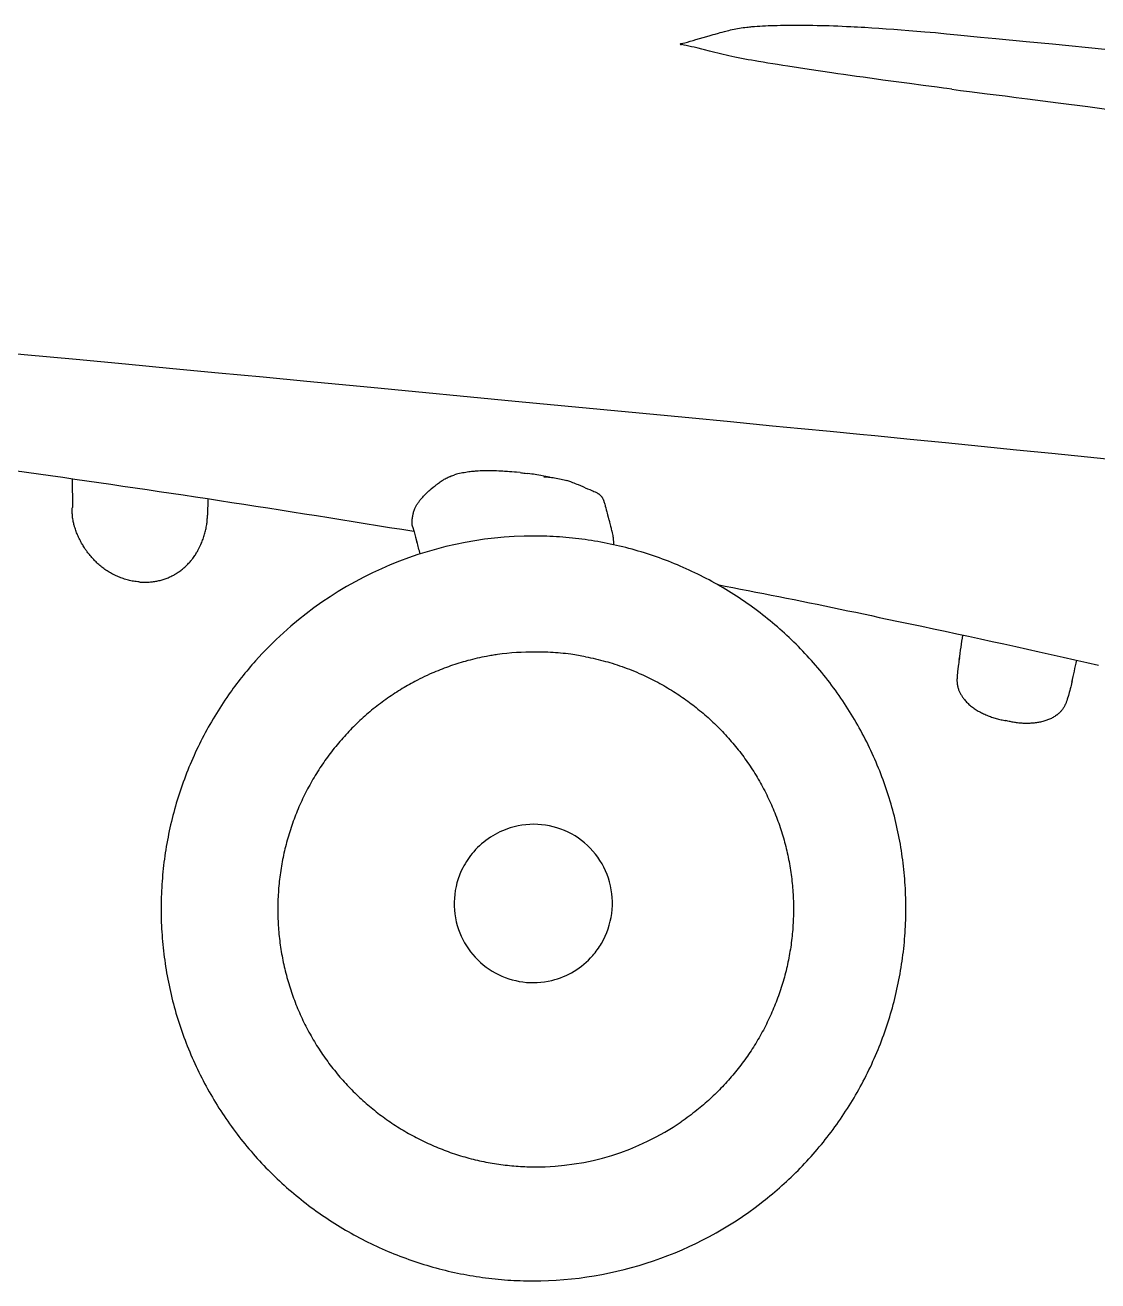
# Model space of a CAD drawing. Header units: millimetres. Extents: x -1718 to 143559, y -78490 to 15626.
# Drawn here: x 97992 to 103800, y -573 to 6229 of the extents above; entities that cross this region are included whole.
import ezdxf

# ---------------------------------------------------------------- set-up
doc = ezdxf.new("R2010")
doc.units = ezdxf.units.MM
doc.header["$MEASUREMENT"] = 0
doc.layers.get('0').update_dxf_attribs({"linetype": 'CONTINUOUS'})

msp = doc.modelspace()

# ---------------------------------------------------------------- linework, layer by layer
at = {"color": 7, "ltscale": 0.001705}
msp.add_line((101547.9, 6124), (101546.2, 6124.2), dxfattribs=at)
at = {"color": 7, "ltscale": 3.84473e-06}
for p, q in [((100645.2, 4193.3), (100645.2, 4193.3)), ((100113.6, 3430.1), (100113.6, 3430.1)), ((100754.6, 2833.3), (100754.6, 2833.3)), ((101112.4, 1255), (101112.4, 1255)), ((100756.2, 45), (100756.2, 45)), ((100742, -572.6), (100742, -572.6))]:
    msp.add_line(p, q, dxfattribs=at)
at = {"color": 7, "ltscale": 0.03937}
for p, q in [((98246.8, 3772.7), (98248.2, 3615.7)), ((98982.3, 3664.1), (98979.3, 3574.1))]:
    msp.add_line(p, q, dxfattribs=at)
at = {"color": 7, "ltscale": 7.68947e-06}
msp.add_line((98609.3, 3213.3), (98609.3, 3213.3), dxfattribs=at)
at = {"color": 7, "ltscale": 0.002719}
msp.add_line((100756.5, 2835.4), (100754.7, 2833.4), dxfattribs=at)
at = {"color": 7, "ltscale": 0.03937}
for points in [[(101546.7, 6128.9), (101554.1, 6130.9), (101564.8, 6133.8), (101578.9, 6137.6), (101592.9, 6141.5), (101608.7, 6146), (101624.6, 6150.6), (101644, 6156.2), (101663.4, 6161.9), (101695.4, 6171.3), (101716.8, 6177.6), (101727.5, 6180.8), (101745.7, 6186), (101754.8, 6188.5), (101767, 6191.9), (101779.3, 6195.2), (101786.2, 6197), (101793.1, 6198.7), (101802.4, 6201), (101811.6, 6203.2), (101820.9, 6205.2), (101830.6, 6207.3), (101840.3, 6209.2), (101850.1, 6211), (101859.9, 6212.6), (101869.8, 6214.2), (101879.7, 6215.6), (101889.6, 6216.9), (101899.5, 6218.1), (101906.5, 6218.9), (101913.5, 6219.6), (101920.6, 6220.3), (101927.7, 6220.9), (101941.8, 6222.1), (101956, 6223.2), (101970.2, 6224.1), (101984.4, 6224.9), (102000, 6225.7), (102015.5, 6226.4), (102031.1, 6227), (102048, 6227.6), (102064.9, 6228), (102081.9, 6228.4), (102100.2, 6228.8), (102118.5, 6229), (102136.8, 6229.2), (102156.3, 6229.3), (102175.9, 6229.3), (102195.5, 6229.2), (102216.3, 6229.1), (102237.1, 6228.8), (102257.9, 6228.5), (102279.8, 6228.1), (102301.7, 6227.6), (102323.5, 6227), (102346.4, 6226.3), (102369.4, 6225.5), (102392.2, 6224.6), (102416.1, 6223.6), (102439.9, 6222.5), (102463.8, 6221.4), (102481.5, 6220.5), (102499.3, 6219.6), (102518.7, 6218.5), (102538.1, 6217.4), (102576.6, 6215), (102615.1, 6212.6), (102655, 6209.9), (102694.9, 6207), (102736.2, 6204), (102777.5, 6200.8), (102820.2, 6197.4), (102841.5, 6195.6), (102862.8, 6193.8), (102892.2, 6191.2), (102921.4, 6188.6), (102950.7, 6185.8), (102965.7, 6184.3), (102980.6, 6182.8), (103000.5, 6180.8), (103020.5, 6178.6), (103040.4, 6176.4)], [(101538.3, 6126), (101538.3, 6126), (101538.4, 6125.9), (101538.5, 6125.7), (101538.7, 6125.6), (101539.1, 6125.5), (101539.6, 6125.3), (101540.8, 6125), (101541.8, 6124.8), (101542.9, 6124.6), (101545.1, 6124.3), (101546.2, 6124.2)], [(101546.7, 6128.9), (101546.6, 6128.8), (101546.4, 6128.7), (101545.9, 6128.5), (101544.7, 6128.1), (101541.1, 6127), (101538.6, 6126.2)], [(103009, 5881.8), (102982.7, 5885.2), (102965.1, 5887.6), (102930, 5892.3), (102854.4, 5902.6), (102780.8, 5912.6), (102708.4, 5922.3), (102636.6, 5932), (102601, 5936.8), (102565.3, 5941.7), (102529.8, 5946.6), (102494.3, 5951.6), (102459.1, 5956.5), (102423.9, 5961.6), (102392.3, 5966.1), (102360.8, 5970.7), (102298.7, 5979.9), (102237.9, 5989.1), (102178.8, 5998), (102121.6, 6006.8), (102094.1, 6011), (102066.6, 6015.3), (102040.3, 6019.5), (102013.9, 6023.7), (101988.8, 6027.9), (101963.6, 6032.1), (101944.6, 6035.4), (101925.5, 6038.7), (101907.1, 6042.1), (101888.7, 6045.6), (101870.8, 6049.1), (101852.9, 6052.7), (101835.4, 6056.4), (101817.9, 6060.1), (101802.7, 6063.5), (101787.6, 6067), (101772.5, 6070.5), (101757.5, 6074), (101742.4, 6077.7), (101727.3, 6081.4), (101696.9, 6088.9), (101669.9, 6095.5), (101656.4, 6098.9), (101635.5, 6103.9), (101614.5, 6109), (101599.9, 6112.4), (101585.3, 6115.8), (101570.7, 6119.1), (101559.7, 6121.5), (101548.7, 6123.8), (101547.9, 6124)], [(103040.4, 6176.4), (103164.6, 6164.6), (103247.4, 6156.6), (103413, 6140.7), (103554.6, 6127.1), (103837.7, 6099.7)], [(103009, 5881.8), (103057.1, 5875.8), (103105.3, 5869.8), (103201.5, 5857.8), (103297.8, 5845.6), (103358.4, 5837.8), (103419, 5830.1), (103502.4, 5819.3), (103585.7, 5808.5), (103745.2, 5787.8), (103872.8, 5771.1)], [(97686.6, 4473.2), (97987, 4445.3), (98268.6, 4419), (98535.7, 4394), (98791.7, 4369.9), (99039.6, 4346.5), (99281.1, 4323.6), (99517.4, 4301.2), (99864.7, 4268), (100645.2, 4193.3)], [(100645.2, 4193.3), (101585, 4103.3), (101811.2, 4081.6), (102038, 4059.7), (102193.8, 4044.7), (102351, 4029.3), (102511.3, 4013.6), (102593, 4005.6)], [(102593, 4005.6), (102784.5, 3986.7), (102975.8, 3967.7), (103167.8, 3948.6), (103359.8, 3929.3), (103552, 3909.9), (103744.2, 3890.4), (103936.3, 3870.9)], [(97934.5, 3816.8), (98000, 3807.7), (98065.3, 3798.5), (98130.6, 3789.2), (98196, 3779.9), (98261.3, 3770.6), (98326.5, 3761.2), (98391.7, 3751.8), (98457, 3742.3), (98522.2, 3732.8), (98587.6, 3723.2), (98652.9, 3713.5), (98718.2, 3703.8), (98783.4, 3694.1), (98848.9, 3684.2), (98914.3, 3674.4), (98979.7, 3664.4), (99045.2, 3654.5), (99110.7, 3644.4), (99176.2, 3634.3), (99241.7, 3624.2), (99307.2, 3614), (99373.1, 3603.7), (99438.9, 3593.4), (99504.6, 3583), (99570.2, 3572.6), (99636.3, 3562.1), (99702.4, 3551.5), (99768.1, 3541), (99833.8, 3530.4), (99899.7, 3519.7), (99965.6, 3509), (100031.5, 3498.3), (100097.3, 3487.5)], [(100672.4, 3805.2), (100652.1, 3807), (100642, 3807.8), (100626.7, 3809.1), (100615.2, 3810), (100603.8, 3810.8), (100586.9, 3812), (100578.5, 3812.5), (100570.1, 3813), (100557.4, 3813.6), (100544.7, 3814.2), (100532, 3814.6), (100519.3, 3815), (100506.3, 3815.2), (100499.9, 3815.2), (100493.4, 3815.2), (100484.7, 3815.1), (100476.1, 3815), (100467.4, 3814.7), (100456.6, 3814.3), (100445.8, 3813.8), (100435, 3813), (100429.6, 3812.6), (100424.3, 3812.2), (100417.1, 3811.5), (100409.9, 3810.8), (100402.8, 3810), (100394.6, 3808.9), (100386.4, 3807.8), (100378.3, 3806.5), (100369.2, 3805)], [(100190.8, 3717.4), (100201.6, 3726.2), (100207.5, 3731), (100212.2, 3734.7), (100217.1, 3738.5), (100221.3, 3741.8), (100225.7, 3745.2), (100230.3, 3748.5), (100235, 3751.9), (100239.9, 3755.4), (100245, 3758.8), (100251, 3762.7), (100254.1, 3764.7), (100257.2, 3766.6), (100262, 3769.5), (100267, 3772.3), (100272.2, 3775.1), (100277.4, 3777.8), (100282.8, 3780.3), (100288.3, 3782.8), (100291.1, 3784.1), (100294, 3785.2), (100298.6, 3787.1), (100303.3, 3788.8), (100308.1, 3790.4), (100312.9, 3792), (100317.8, 3793.4)], [(100369.2, 3805), (100360.8, 3803.4), (100352.5, 3801.8), (100344.2, 3800), (100336, 3798.1), (100327.8, 3796.1), (100322.8, 3794.8), (100317.8, 3793.4)], [(100672.4, 3805.2), (100679, 3804.6), (100685.7, 3803.9), (100692.4, 3803.2), (100699.2, 3802.4), (100712.5, 3800.8)], [(100832.3, 3781), (100811.4, 3784.8), (100801, 3786.7), (100785.2, 3789.5), (100773.9, 3791.4), (100762.6, 3793.3), (100753.8, 3794.7), (100745.1, 3796.1), (100735, 3797.7), (100724.8, 3799.1), (100712.5, 3800.8)], [(100798.1, 3783.7), (100803.4, 3783.4), (100808.6, 3783.1), (100813.8, 3782.7), (100819, 3782.3), (100826.8, 3781.6), (100834.7, 3780.8), (100842.6, 3779.8), (100850.4, 3778.7), (100859.1, 3777.4), (100867.9, 3775.9), (100876.5, 3774.3), (100885.2, 3772.5), (100893.8, 3770.5), (100902.4, 3768.5), (100910.1, 3766.5), (100917.7, 3764.4), (100925.2, 3762.2)], [(101025.4, 3723.4), (101013.4, 3728.3), (101001, 3733.4), (100988.4, 3738.5), (100980.7, 3741.5), (100973, 3744.6), (100965.2, 3747.6), (100957.3, 3750.6), (100946.7, 3754.6), (100936, 3758.4), (100925.2, 3762.2)], [(100126.4, 3650.9), (100129, 3654.1), (100131.6, 3657.3), (100135.2, 3661.5), (100139, 3665.9), (100145.6, 3673.3), (100149.1, 3677.2), (100152.7, 3681.2), (100156.5, 3685.3), (100160.6, 3689.5), (100165.6, 3694.5), (100168.2, 3697.1), (100171, 3699.8), (100174.8, 3703.4), (100179, 3707.2), (100183.4, 3711.1), (100187, 3714.2), (100190.8, 3717.4)], [(101025.4, 3723.4), (101037.5, 3718.3), (101049.1, 3713.5), (101060.2, 3708.8), (101066.3, 3706.1), (101072.2, 3703.5), (101077.9, 3700.9), (101082, 3699), (101085.9, 3697.1), (101089.5, 3695.1), (101093.1, 3693.1), (101094.9, 3692.1), (101096.6, 3690.9), (101098.1, 3690), (101099.6, 3688.9), (101101, 3688), (101102.3, 3687), (101103.5, 3685.9), (101104.8, 3684.9), (101106.4, 3683.4), (101108, 3681.9), (101109.5, 3680.3), (101111.1, 3678.5), (101112.7, 3676.6), (101114.1, 3674.6), (101115.6, 3672.5), (101116.4, 3671.1), (101117.3, 3669.6), (101118.2, 3668.1), (101119, 3666.5), (101120.6, 3663.3), (101121.9, 3660.3), (101123.1, 3657.3), (101124.3, 3654.2), (101125.1, 3651.8), (101126, 3649.5), (101127.6, 3644.4), (101129.1, 3639.4), (101130.3, 3635.2), (101132.5, 3627), (101133.6, 3622.8), (101135.6, 3614.7), (101138.6, 3603.3), (101141.1, 3593.8), (101143.6, 3585), (101146, 3576.8)], [(98609.3, 3213.3), (98601.8, 3214), (98594.4, 3214.9), (98587, 3215.9), (98579.7, 3217), (98572.5, 3218.3), (98565.4, 3219.7), (98558.3, 3221.3), (98551.3, 3223), (98544.3, 3224.8), (98537.3, 3226.7), (98530.5, 3228.8), (98523.7, 3231), (98517, 3233.3), (98510.4, 3235.7), (98503.9, 3238.2), (98497.4, 3240.9), (98490.8, 3243.7), (98484.4, 3246.6), (98478, 3249.6), (98471.7, 3252.8), (98465.7, 3255.9), (98459.7, 3259.2), (98453.7, 3262.6), (98447.9, 3266.1), (98441.8, 3269.8), (98435.8, 3273.7), (98430, 3277.6), (98424.3, 3281.5), (98418.8, 3285.5), (98413.4, 3289.5), (98408.2, 3293.6), (98402.9, 3297.8), (98397.2, 3302.6), (98391.6, 3307.4), (98386.4, 3312.1), (98381.3, 3316.8), (98376.5, 3321.5), (98371.7, 3326.2), (98367.9, 3330.1), (98364.1, 3334), (98359, 3339.5), (98354, 3345.1), (98349.2, 3350.5), (98344.7, 3356), (98340.5, 3361.1), (98336.5, 3366.2), (98332.7, 3371.2), (98328.5, 3376.8), (98325.8, 3380.6), (98323.1, 3384.3), (98320.6, 3387.8), (98318.2, 3391.4), (98313.6, 3398.4), (98310, 3404.1), (98307, 3408.8), (98304.1, 3413.5), (98301.3, 3418.3), (98298.2, 3423.8), (98294.7, 3430.1), (98291.3, 3436.3), (98288.1, 3442.6), (98285, 3448.9), (98282, 3455), (98279.1, 3461.4), (98276.1, 3468), (98273.7, 3473.9), (98271.4, 3479.6), (98269, 3485.6), (98266.7, 3491.8), (98264.5, 3498.2), (98262.4, 3504.6), (98260.3, 3511.4), (98259.2, 3515), (98258.2, 3518.6), (98256.8, 3524.2), (98255.4, 3529.8), (98254.1, 3535.6), (98252.8, 3541.5), (98251.7, 3547.9), (98250.6, 3554.4), (98249.7, 3561), (98249.2, 3564.4), (98248.9, 3567.9), (98248.4, 3573.3), (98248, 3578.7), (98247.6, 3584.4), (98247.5, 3590.2), (98247.4, 3596.7), (98247.5, 3603.1), (98247.6, 3606.4), (98247.7, 3609.6), (98247.9, 3612.8), (98248.2, 3616.1)], [(100089.7, 3513.6), (100089.4, 3515), (100089, 3516.3), (100088.5, 3519.2), (100088, 3522.1), (100087.7, 3525.2), (100087.5, 3528.1), (100087.4, 3531.1), (100087.3, 3534.3), (100087.4, 3536.7), (100087.4, 3539.2), (100087.6, 3543.7), (100088, 3548.5), (100088.5, 3553.5), (100089.1, 3558.6), (100089.8, 3564), (100090.7, 3569.5), (100091.3, 3572.6), (100091.9, 3575.8), (100092.6, 3578.9), (100093.3, 3582.1), (100094.5, 3587), (100095.9, 3592), (100097.3, 3597), (100099, 3602), (100099.9, 3604.5), (100100.8, 3607.1), (100101.8, 3609.5), (100102.8, 3611.9), (100104.2, 3615.2), (100105.7, 3618.5), (100107.3, 3621.8), (100109.3, 3625.6), (100111.5, 3629.5), (100113.8, 3633.2), (100116.2, 3636.9), (100118.7, 3640.5), (100120.2, 3642.4), (100121.7, 3644.4)], [(98609.3, 3213.3), (98615.5, 3212.7), (98621.8, 3212.3), (98628, 3212.1), (98634.2, 3211.9), (98640.3, 3211.8), (98646.5, 3211.8), (98652.5, 3212), (98658.6, 3212.2), (98664.6, 3212.6), (98670.6, 3213), (98676.6, 3213.6), (98682.5, 3214.3), (98688.3, 3215.1), (98694.2, 3215.9), (98700, 3216.9), (98705.7, 3218), (98711.4, 3219.1), (98717.1, 3220.4), (98722.7, 3221.8), (98728.3, 3223.3), (98733.9, 3224.8), (98739.4, 3226.5), (98744.8, 3228.2), (98750.2, 3230.1), (98755.6, 3232), (98760.9, 3234.1), (98766.2, 3236.2), (98771.4, 3238.4), (98776.5, 3240.7), (98781.6, 3243.1), (98786.7, 3245.6), (98791.7, 3248.2), (98796.7, 3250.8), (98801.6, 3253.6), (98806.5, 3256.5), (98811.4, 3259.4), (98816.1, 3262.4), (98820.7, 3265.5), (98825.4, 3268.6), (98829.9, 3271.8), (98834.6, 3275.3), (98839.2, 3278.9), (98843.7, 3282.4), (98848.1, 3286.1), (98852.4, 3289.7), (98856.6, 3293.4), (98860.6, 3297.1), (98864.6, 3300.9), (98869, 3305.2), (98873.4, 3309.7), (98877.6, 3314.2), (98881.8, 3318.8), (98885.4, 3322.8), (98888.8, 3326.9), (98892.3, 3331), (98895.6, 3335.2), (98899.7, 3340.5), (98903.6, 3345.8), (98907.3, 3351), (98910.9, 3356.2), (98914, 3360.8), (98917, 3365.5), (98920, 3370.3), (98922.9, 3375.1), (98925.1, 3378.9), (98927.2, 3382.7), (98929.3, 3386.5), (98931.4, 3390.3), (98933.3, 3393.9), (98935.1, 3397.5), (98937, 3401.1), (98938.7, 3404.7), (98940.6, 3408.7), (98942.5, 3412.8), (98944.3, 3416.8), (98946.1, 3420.9), (98948.7, 3427.1), (98951.2, 3433.3), (98953.6, 3439.5), (98956, 3445.8), (98958.2, 3452.1), (98960.3, 3458.5), (98962.3, 3464.9), (98964.2, 3471.3), (98966, 3477.6), (98967.6, 3483.9), (98969.2, 3490.2), (98970.6, 3496.6), (98972, 3503.3), (98973.3, 3510), (98974.5, 3516.7), (98975.5, 3523.5), (98976.4, 3529.6), (98977.1, 3535.8), (98977.8, 3542), (98978.3, 3548.2), (98978.7, 3554.7), (98979, 3561.3), (98979.2, 3568.4), (98979.3, 3575.5)], [(101146, 3576.8), (101147.1, 3572.2), (101147.9, 3569.3), (101149.5, 3563.5), (101151.7, 3555.4), (101152.7, 3551.5), (101154.1, 3546), (101155.5, 3540.6), (101156.4, 3537.1)], [(101156.4, 3537.1), (101160.3, 3522.2), (101162.2, 3515.2), (101164.7, 3505.1), (101166.2, 3498.8), (101167.6, 3492.7)], [(100089.7, 3513.6), (100098.2, 3484.5), (100106.5, 3455.3), (100112.2, 3435), (100113.6, 3430.1)], [(101167.6, 3492.7), (101168.5, 3489.3), (101169.4, 3485.9), (101170.2, 3482.4), (101170.9, 3479), (101172.3, 3472.3), (101173.5, 3465.6), (101174.4, 3459.8), (101175.3, 3454), (101176, 3448.3), (101176.5, 3444.1), (101176.9, 3439.9), (101177.4, 3435.6), (101177.7, 3431.3), (101178.4, 3422.9), (101178.8, 3414.8)], [(101977.6, -150.3), (101989, -141.5), (102000.3, -132.5), (102011.6, -123.5), (102024.8, -112.6), (102038, -101.7), (102051.2, -90.6), (102064.2, -79.4), (102077.1, -68.2), (102089.9, -56.8), (102102.6, -45.3), (102115.3, -33.7), (102127.8, -21.9), (102140.2, -10.1), (102152.5, 1.8), (102164.8, 13.9), (102176.9, 26), (102188.9, 38.2), (102200.8, 50.6), (102212.6, 63), (102224.3, 75.6), (102235.9, 88.2), (102247.4, 100.9), (102258.8, 113.8), (102270.1, 126.7), (102281.2, 139.7), (102292.3, 152.9), (102303.2, 166.1), (102314.1, 179.4), (102324.8, 192.8), (102335.4, 206.3), (102345.8, 219.9), (102356.2, 233.6), (102366.5, 247.3), (102376.6, 261.2), (102386.6, 275.1), (102396.5, 289.1), (102406.3, 303.2), (102415.9, 317.4), (102425.5, 331.7), (102434.9, 346), (102444.2, 360.4), (102453.4, 374.9), (102462.4, 389.5), (102471.3, 404.2), (102480.1, 418.9), (102488.8, 433.7), (102497.3, 448.6), (102505.8, 463.6), (102514, 478.6), (102522.2, 493.7), (102530.2, 508.8), (102538.1, 524.1), (102545.9, 539.4), (102553.6, 554.7), (102561.1, 570.2), (102568.5, 585.7), (102575.7, 601.2), (102582.8, 616.8), (102589.8, 632.5), (102596.7, 648.2), (102603.4, 664), (102610, 679.9), (102616.4, 695.8), (102622.7, 711.7), (102628.9, 727.8), (102635, 743.8), (102640.9, 759.9), (102646.6, 776.1), (102652.2, 792.3), (102657.7, 808.6), (102663.1, 824.9), (102668.3, 841.2), (102673.4, 857.6), (102678.3, 874.1), (102683.1, 890.6), (102687.8, 907.1), (102692.3, 923.7), (102696.7, 940.3), (102700.9, 956.9), (102705, 973.6), (102708.9, 990.3), (102712.7, 1007), (102716.4, 1023.8), (102719.9, 1040.6), (102723.3, 1057.5), (102726.5, 1074.3), (102729.6, 1091.2), (102732.6, 1108.2), (102735.4, 1125.1), (102738, 1142.1), (102740.6, 1159.1), (102742.9, 1176.1), (102745.2, 1193.1), (102747.2, 1210.2), (102749.2, 1227.2), (102751, 1244.3), (102752.6, 1261.4), (102754.1, 1278.5), (102755.4, 1295.7), (102756.7, 1312.8), (102757.7, 1330), (102758.6, 1347.1), (102759.4, 1364.3), (102760, 1381.5), (102760.5, 1398.6), (102760.8, 1415.8), (102761, 1433), (102761, 1450.2), (102760.9, 1467.4), (102760.7, 1484.6), (102760.3, 1501.8), (102759.7, 1518.9), (102759, 1536.1), (102758.2, 1553.3), (102757.2, 1570.4), (102756.1, 1587.6), (102754.8, 1604.7), (102753.4, 1621.9), (102751.8, 1639), (102750.1, 1656.1), (102748.2, 1673.2), (102746.2, 1690.3), (102744, 1707.3), (102741.7, 1724.4), (102739.3, 1741.4), (102736.7, 1758.4), (102734, 1775.4), (102731.1, 1792.4), (102728, 1809.3), (102724.9, 1826.2), (102721.6, 1843.1), (102718.1, 1859.9), (102714.5, 1876.8), (102710.7, 1893.6), (102706.9, 1910.3), (102702.8, 1927), (102698.6, 1943.7), (102694.3, 1960.4), (102689.9, 1977), (102685.3, 1993.6), (102680.5, 2010.2), (102675.6, 2026.7), (102670.6, 2043.1), (102665.4, 2059.6), (102660.1, 2075.9), (102654.7, 2092.3), (102649.1, 2108.5), (102643.4, 2124.8), (102637.5, 2141), (102631.5, 2157.1), (102625.3, 2173.2), (102619.1, 2189.3), (102612.6, 2205.2), (102606.1, 2221.2), (102599.4, 2237), (102592.6, 2252.9), (102585.6, 2268.6), (102578.5, 2284.3), (102571.3, 2300), (102563.9, 2315.5), (102556.4, 2331.1), (102548.8, 2346.5), (102541, 2361.9), (102533.1, 2377.2), (102525.1, 2392.5), (102517, 2407.7), (102508.7, 2422.8), (102500.3, 2437.8), (102491.7, 2452.8), (102483, 2467.7), (102474.2, 2482.5), (102465.3, 2497.3), (102456.2, 2512), (102447.1, 2526.6), (102437.8, 2541.1), (102428.3, 2555.5), (102418.8, 2569.9), (102409.1, 2584.1), (102399.3, 2598.3), (102389.4, 2612.5), (102379.3, 2626.5), (102369.2, 2640.4), (102358.9, 2654.3), (102348.5, 2668.1), (102338, 2681.7), (102327.4, 2695.3), (102316.6, 2708.8), (102305.7, 2722.2), (102294.8, 2735.6), (102283.7, 2748.8), (102272.4, 2761.9), (102261.1, 2774.9), (102249.7, 2787.9), (102238.1, 2800.7), (102226.5, 2813.4), (102214.7, 2826.1), (102202.9, 2838.6), (102190.9, 2851), (102178.8, 2863.4), (102166.6, 2875.6), (102154.3, 2887.7), (102141.9, 2899.8), (102129.4, 2911.7), (102116.8, 2923.5), (102104.1, 2935.2), (102091.2, 2946.8), (102078.3, 2958.2), (102065.3, 2969.6), (102052.2, 2980.9), (102039, 2992), (102025.7, 3003.1), (102012.3, 3014), (101998.8, 3024.8), (101985.2, 3035.5), (101971.6, 3046.1), (101957.8, 3056.5), (101943.9, 3066.9), (101930, 3077.1), (101916, 3087.2), (101901.8, 3097.2), (101887.6, 3107), (101873.4, 3116.8), (101859, 3126.4), (101844.5, 3135.9), (101830, 3145.2), (101815.4, 3154.5), (101800.7, 3163.6), (101785.9, 3172.6), (101771, 3181.5), (101756.1, 3190.2), (101741.1, 3198.8), (101726, 3207.3), (101710.9, 3215.6), (101695.6, 3223.9), (101680.3, 3232), (101665, 3239.9), (101649.5, 3247.7), (101634.1, 3255.4), (101618.5, 3263), (101602.9, 3270.4), (101587.2, 3277.7), (101571.4, 3284.9), (101555.6, 3291.9), (101539.7, 3298.8), (101523.8, 3305.6), (101507.8, 3312.2), (101491.7, 3318.7), (101475.6, 3325), (101459.4, 3331.2), (101443.2, 3337.3), (101427, 3343.2), (101410.6, 3349), (101394.3, 3354.6), (101377.8, 3360.1), (101361.4, 3365.5), (101344.9, 3370.7), (101328.3, 3375.8), (101311.7, 3380.7), (101295.1, 3385.5), (101278.4, 3390.2), (101261.7, 3394.7), (101244.9, 3399), (101228.1, 3403.3), (101211.2, 3407.3), (101194.4, 3411.3), (101177.5, 3415.1), (101160.5, 3418.7), (101143.5, 3422.2), (101126.5, 3425.5), (101109.5, 3428.7), (101092.5, 3431.8), (101075.4, 3434.7), (101058.3, 3437.5), (101041.1, 3440.1), (101024, 3442.6), (101006.8, 3444.9), (100989.6, 3447.1), (100972.4, 3449.1), (100955.1, 3451), (100937.9, 3452.7), (100920.6, 3454.3), (100903.3, 3455.7), (100886.1, 3457), (100868.8, 3458.1), (100851.4, 3459.1), (100834.1, 3460), (100816.8, 3460.7), (100799.5, 3461.2), (100782.1, 3461.6), (100764.8, 3461.8), (100747.5, 3461.9)], [(101740.5, 3199.1), (101782.3, 3191.2), (101824, 3183.1), (101865.7, 3175), (101907.5, 3166.9), (101949.3, 3158.7), (101991.1, 3150.5), (102032.4, 3142.3), (102073.7, 3134.1), (102115, 3125.8), (102156.3, 3117.5), (102197.5, 3109.2), (102238.8, 3100.8), (102280, 3092.3), (102321.3, 3083.8), (102363.2, 3075.1), (102405.1, 3066.4), (102447.1, 3057.6), (102489.2, 3048.7), (102531.6, 3039.7), (102574, 3030.6), (102616.4, 3021.5), (102658.9, 3012.4)], [(100550.4, 2819.9), (100543.1, 2818.8), (100535.9, 2817.7), (100528.6, 2816.6), (100521.3, 2815.4), (100513.7, 2814.2), (100506, 2812.8), (100498.2, 2811.4), (100490.4, 2810), (100478.1, 2807.6), (100465.8, 2805.1), (100453.1, 2802.4), (100440.5, 2799.6), (100427.8, 2796.6), (100415.2, 2793.6), (100402.4, 2790.3), (100389.7, 2787), (100375.4, 2783.1), (100364, 2779.8), (100352.6, 2776.4), (100341.2, 2773), (100329.8, 2769.4), (100318.4, 2765.7), (100307, 2762), (100295.6, 2758.1), (100284.3, 2754.1), (100273, 2750), (100261.7, 2745.8), (100250.4, 2741.5), (100239.2, 2737.1), (100228, 2732.6), (100216.8, 2728), (100205.7, 2723.3), (100194.6, 2718.5), (100182.1, 2713)], [(101026.8, 2808.4), (101017, 2810.2), (101007.3, 2812), (100997.5, 2813.7), (100987.7, 2815.3), (100977.9, 2816.9), (100968.1, 2818.4), (100957.5, 2819.9), (100947, 2821.3), (100932.9, 2823.1), (100918.7, 2824.8), (100905.1, 2826.2), (100891.4, 2827.6), (100877.8, 2828.7), (100864.1, 2829.8), (100850.4, 2830.7), (100836.8, 2831.5), (100823.1, 2832.1), (100809.4, 2832.6), (100795.7, 2833), (100782, 2833.2), (100768.3, 2833.3), (100754.6, 2833.3)], [(101026.8, 2808.4), (101040.2, 2805.7), (101053.7, 2802.9), (101067.2, 2800), (101080.8, 2796.9), (101094.5, 2793.6), (101108.1, 2790.1), (101121.8, 2786.6), (101135.4, 2782.8), (101146.5, 2779.7), (101157.5, 2776.5), (101171, 2772.4), (101184.5, 2768.2), (101197.9, 2763.8), (101211.3, 2759.3), (101224.7, 2754.7), (101238, 2749.9), (101251.3, 2744.9), (101264.5, 2739.9), (101277.7, 2734.7), (101290.9, 2729.3), (101304, 2723.8), (101317, 2718.2), (101328.3, 2713.2), (101339.6, 2708.1), (101350.8, 2702.9), (101362, 2697.6), (101373.1, 2692.2), (101384.2, 2686.7), (101395.2, 2681.1), (101406.2, 2675.4), (101417.2, 2669.7), (101428, 2663.8), (101438.9, 2657.8), (101449.7, 2651.7), (101460.4, 2645.5), (101471, 2639.2), (101481.7, 2632.9), (101492.2, 2626.4), (101502.1, 2620.2), (101512, 2613.9), (101521.8, 2607.6), (101531.6, 2601.1), (101541.3, 2594.6), (101550.9, 2588), (101560.5, 2581.3), (101570.1, 2574.5), (101579.5, 2567.7), (101589, 2560.8), (101598.3, 2553.8), (101607.6, 2546.7), (101616.9, 2539.5), (101626.1, 2532.3), (101635.2, 2525), (101644.3, 2517.6), (101653.5, 2509.9), (101662.7, 2502.2), (101671.8, 2494.3), (101680.8, 2486.4), (101689.8, 2478.4), (101698.7, 2470.4), (101707.6, 2462.2), (101716.3, 2454), (101725, 2445.7), (101733.6, 2437.3), (101742.2, 2428.9), (101750.7, 2420.4), (101759.1, 2411.8), (101767.4, 2403.2), (101775.6, 2394.4), (101783.8, 2385.6), (101791.9, 2376.8), (101799.9, 2367.8), (101807.9, 2358.8), (101815.7, 2349.8), (101823.5, 2340.6), (101831.2, 2331.4), (101838.8, 2322.2), (101846.4, 2312.8), (101853.8, 2303.4), (101861.2, 2294), (101868.5, 2284.4), (101875.7, 2274.9), (101882.9, 2265.2), (101889.9, 2255.5), (101896.9, 2245.7), (101903.8, 2235.9), (101910.6, 2226), (101917.3, 2216.1), (101923.9, 2206.1), (101930.4, 2196), (101936.9, 2185.9), (101943.2, 2175.8), (101949.5, 2165.6), (101955.7, 2155.3), (101961.8, 2145), (101967.8, 2134.6), (101973.7, 2124.2), (101979.5, 2113.7), (101985.3, 2103.2), (101990.9, 2092.6), (101996.5, 2082), (102001.9, 2071.3), (102007.3, 2060.6), (102012.6, 2049.9), (102017.8, 2039.1), (102022.8, 2028.2), (102027.8, 2017.3), (102032.7, 2006.4), (102037.6, 1995.5), (102042.3, 1984.4), (102046.9, 1973.4), (102051.4, 1962.3), (102055.8, 1951.2), (102060.2, 1940), (102064.4, 1928.8), (102068.5, 1917.6), (102072.6, 1906.3), (102076.5, 1895), (102080.4, 1883.7), (102084.1, 1872.4), (102087.8, 1861), (102091.3, 1849.5), (102094.8, 1838.1), (102098.1, 1826.6), (102101.4, 1815.1), (102104.5, 1803.6), (102107.6, 1792), (102110.6, 1780.4), (102113.4, 1768.8), (102116.2, 1757.2), (102118.8, 1745.5), (102121.4, 1733.9), (102123.9, 1722.2), (102126.2, 1710.4), (102128.5, 1698.7), (102130.6, 1687), (102132.7, 1675.2), (102134.6, 1663.4), (102136.5, 1651.6), (102138.2, 1639.8), (102139.9, 1628), (102141.4, 1616.1), (102142.9, 1604.3), (102144.2, 1592.4), (102145.5, 1580.5), (102146.6, 1568.6), (102147.7, 1556.8), (102148.6, 1544.9), (102149.4, 1532.9), (102150.2, 1521), (102150.8, 1509.1), (102151.3, 1497.2), (102151.8, 1485.3), (102152.1, 1473.3), (102152.3, 1461.4), (102152.4, 1449.5), (102152.5, 1437.6), (102152.4, 1425.6), (102152.2, 1413.7), (102151.9, 1401.8), (102151.5, 1389.9), (102151, 1378), (102150.4, 1366.1), (102149.7, 1354.1), (102149, 1342.3), (102148.1, 1330.4), (102147.1, 1318.5), (102146, 1306.6), (102144.8, 1294.8), (102143.5, 1282.9), (102142.1, 1271.1), (102140.6, 1259.3), (102139, 1247.5), (102137.3, 1235.7), (102135.4, 1223.9), (102133.5, 1212.2), (102131.5, 1200.4), (102129.4, 1188.7), (102127.2, 1177), (102124.9, 1165.3), (102122.5, 1153.7), (102120, 1142), (102117.4, 1130.4), (102114.7, 1118.8), (102111.9, 1107.2), (102109, 1095.7), (102106, 1084.2), (102102.9, 1072.7), (102099.7, 1061.2), (102096.5, 1049.8), (102093.1, 1038.4), (102089.6, 1027), (102086, 1015.7), (102082.3, 1004.4), (102078.6, 993.1), (102074.7, 981.9), (102070.8, 970.7), (102066.7, 959.5), (102062.5, 948.4), (102058.3, 937.3), (102054, 926.2), (102049.5, 915.2), (102045, 904.2), (102040.4, 893.2), (102035.7, 882.3), (102030.9, 871.5), (102026, 860.7), (102021, 849.9), (102015.9, 839.1), (102010.8, 828.5), (102005.5, 817.8), (102000.1, 807.2), (101994.7, 796.7), (101989.2, 786.2), (101983.6, 775.7), (101977.9, 765.3), (101972.1, 754.9), (101966.2, 744.6), (101960.2, 734.4), (101954.2, 724.2), (101948, 714), (101941.8, 703.9), (101935.5, 693.9), (101929.1, 683.9), (101922.6, 673.9), (101916.1, 664.1), (101909.4, 654.2), (101902.7, 644.5), (101895.9, 634.8), (101889, 625.1), (101882, 615.5), (101875, 606), (101867.9, 596.5), (101860.6, 587.1), (101853.3, 577.8), (101846, 568.5), (101838.5, 559.3), (101831, 550.1), (101823.4, 541), (101815.7, 532), (101808, 523.1), (101800.1, 514.2), (101792.2, 505.3), (101784.3, 496.6), (101776.2, 487.9), (101768.1, 479.3), (101759.9, 470.7), (101751.6, 462.3), (101743.3, 453.9), (101734.9, 445.5), (101726.4, 437.3), (101717.9, 429.1), (101709.3, 421), (101700.6, 412.9), (101691.8, 404.9), (101683, 397.1), (101674.1, 389.2), (101665.2, 381.5), (101656.2, 373.8), (101647.1, 366.2), (101638, 358.7), (101628.8, 351.3), (101618.5, 343.2), (101608.2, 335.1), (101597.7, 327.2), (101587.2, 319.3), (101576.7, 311.6), (101566, 303.9), (101555.3, 296.3), (101544.6, 288.9)], [(103051, 2802.1), (103049.5, 2793.2), (103048.1, 2784), (103046.9, 2775.3), (103045.8, 2767.1), (103044.5, 2755.8), (103043, 2742.6), (103041.3, 2725.9), (103039, 2702.6), (103038.6, 2698.2), (103038.1, 2693.6), (103037.9, 2689.1), (103037.7, 2686.5), (103037.7, 2684), (103037.6, 2681.5), (103037.6, 2679), (103037.7, 2675.2), (103037.9, 2671.5), (103038.2, 2667.8), (103038.6, 2664.1), (103039.2, 2659.4), (103039.9, 2654.6), (103040.8, 2650), (103041.9, 2645.3), (103042.9, 2641.3), (103044, 2637.3), (103045.3, 2633.3), (103046.6, 2629.4), (103048.1, 2625.5), (103049.7, 2621.6), (103051.4, 2617.8), (103053.1, 2614), (103055, 2610.2), (103057, 2606.5), (103059, 2602.8), (103061.2, 2599.2), (103063.4, 2595.5), (103065.8, 2592), (103068.2, 2588.5), (103070.7, 2585), (103072.4, 2582.7), (103074.1, 2580.4), (103076, 2578.1), (103077.8, 2575.9), (103081.5, 2571.5), (103085.5, 2567.1), (103089.5, 2562.8), (103093.7, 2558.6), (103098, 2554.4), (103102.5, 2550.3), (103107, 2546.4), (103111.7, 2542.4), (103116.5, 2538.6), (103121.4, 2534.9), (103126.4, 2531.2), (103131.5, 2527.6), (103136.7, 2524.1), (103142.1, 2520.6), (103147.5, 2517.3), (103153, 2514), (103158.6, 2510.8), (103164.2, 2507.7), (103169.9, 2504.7), (103175.8, 2501.8), (103181.7, 2498.9), (103187.6, 2496.2), (103193.7, 2493.5), (103199.8, 2490.9), (103205.9, 2488.4), (103212.1, 2486), (103218.3, 2483.7), (103224.6, 2481.5), (103231, 2479.4), (103237.3, 2477.3), (103243.8, 2475.4), (103250.2, 2473.6), (103256.7, 2471.8), (103263.2, 2470.2), (103269.7, 2468.6), (103276.2, 2467.2), (103282.8, 2465.8), (103289.3, 2464.6), (103295.9, 2463.4), (103302.5, 2462.4)], [(99239.8, 2785.9), (99230, 2774.9), (99220.4, 2763.8), (99210.8, 2752.6), (99201.3, 2741.4), (99191.9, 2730.1), (99182.5, 2718.8), (99173.3, 2707.3), (99164.1, 2695.8), (99155, 2684.3), (99146, 2672.6), (99137.1, 2660.9), (99128.3, 2649.2), (99119.5, 2637.4), (99110.9, 2625.5), (99102.3, 2613.5), (99093.8, 2601.5), (99084, 2587.4), (99074.3, 2573.1), (99064.7, 2558.8), (99055.2, 2544.4), (99045.9, 2529.9), (99036.7, 2515.4), (99027.6, 2500.7), (99018.6, 2486), (99009.8, 2471.2), (99001.1, 2456.4), (98992.5, 2441.4), (98984, 2426.4), (98975.7, 2411.3), (98967.5, 2396.2), (98959.4, 2381), (98951.5, 2365.7), (98943.7, 2350.3), (98936, 2334.9), (98928.5, 2319.4), (98921.1, 2303.9), (98913.8, 2288.3), (98906.7, 2272.6), (98899.7, 2256.9), (98892.8, 2241.1), (98886, 2225.2), (98879.4, 2209.3), (98873, 2193.4), (98866.6, 2177.4), (98860.5, 2161.3), (98854.4, 2145.2), (98848.5, 2129), (98842.7, 2112.8), (98837.1, 2096.6), (98831.6, 2080.2), (98826.2, 2063.9), (98821, 2047.5), (98815.9, 2031.1), (98811, 2014.6), (98806.2, 1998), (98801.5, 1981.5), (98797, 1964.9), (98792.6, 1948.2), (98788.4, 1931.6), (98784.3, 1914.9), (98780.3, 1898.1), (98776.5, 1881.3), (98772.9, 1864.5), (98769.4, 1847.7), (98766, 1830.8), (98762.7, 1813.9), (98759.7, 1797), (98756.7, 1780.1), (98753.9, 1763.1), (98751.3, 1746.1), (98748.8, 1729.1), (98746.4, 1712.1), (98744.2, 1695), (98742.1, 1677.9), (98740.2, 1660.9), (98738.4, 1643.8), (98736.8, 1626.6), (98735.3, 1609.5), (98734, 1592.4), (98732.8, 1575.2), (98731.7, 1558.1), (98730.8, 1540.9), (98730, 1523.7), (98729.4, 1506.5), (98729, 1489.4), (98728.7, 1472.2), (98728.5, 1455), (98728.5, 1437.8), (98728.6, 1420.6), (98728.8, 1403.4), (98729.3, 1386.2), (98729.8, 1369.1), (98730.5, 1351.9), (98731.4, 1334.7), (98732.4, 1317.6), (98733.5, 1300.4), (98734.8, 1283.3), (98736.3, 1266.2), (98737.8, 1249), (98739.6, 1231.9), (98741.4, 1214.9), (98743.5, 1197.8), (98745.6, 1180.8), (98747.9, 1163.7), (98750.4, 1146.7), (98753, 1129.7), (98755.7, 1112.8), (98758.6, 1095.8), (98761.7, 1078.9), (98764.8, 1062), (98768.2, 1045.2), (98771.6, 1028.4), (98775.2, 1011.6), (98779, 994.8), (98782.9, 978.1), (98786.9, 961.4), (98791.1, 944.7), (98795.4, 928.1), (98799.9, 911.5), (98804.5, 895), (98809.2, 878.4), (98814.1, 862), (98819.1, 845.6), (98824.3, 829.2), (98829.6, 812.8), (98835, 796.6), (98840.6, 780.3), (98846.3, 764.1), (98852.2, 748), (98858.1, 731.9), (98864.3, 715.8), (98870.5, 699.8), (98876.9, 683.9), (98883.5, 668), (98890.1, 652.2), (98896.9, 636.4), (98903.9, 620.7), (98911, 605.1), (98918.2, 589.5), (98925.5, 574), (98933, 558.5), (98940.6, 543.1), (98948.3, 527.8), (98956.2, 512.5), (98964.1, 497.3), (98972.3, 482.2), (98980.5, 467.1), (98988.9, 452.1), (98997.4, 437.2), (99006, 422.4), (99014.8, 407.6), (99023.7, 392.9), (99032.7, 378.3), (99041.8, 363.8), (99051.1, 349.3), (99060.4, 334.9), (99070, 320.6), (99079.6, 306.4), (99089.3, 292.3), (99099.2, 278.2), (99109.2, 264.2), (99119.3, 250.3), (99129.5, 236.5), (99139.8, 222.8), (99150.3, 209.2), (99160.8, 195.7), (99171.5, 182.2), (99182.3, 168.9), (99193.2, 155.6), (99204.3, 142.5), (99215.4, 129.4), (99226.6, 116.4), (99238, 103.5), (99249.4, 90.8), (99261, 78.1), (99272.7, 65.5), (99284.5, 53), (99296.4, 40.6), (99308.4, 28.3), (99320.5, 16.2), (99332.7, 4.1), (99345, -7.9), (99357.4, -19.7), (99369.9, -31.5), (99382.5, -43.2), (99395.2, -54.7), (99408, -66.1), (99420.9, -77.5), (99433.9, -88.7), (99447, -99.8), (99460.2, -110.8), (99473.5, -121.6), (99486.8, -132.4), (99500.3, -143.1), (99513.9, -153.6), (99527.5, -164), (99541.2, -174.3), (99555.1, -184.5), (99569, -194.6), (99582.9, -204.5), (99597, -214.3), (99611.2, -224.1), (99625.4, -233.6), (99639.7, -243.1), (99654.1, -252.4), (99668.6, -261.7), (99683.2, -270.8), (99697.8, -279.7), (99712.5, -288.6), (99727.3, -297.3), (99742.2, -305.9), (99757.1, -314.4), (99772.1, -322.7), (99787.2, -330.9), (99802.3, -339), (99817.5, -347), (99832.8, -354.8), (99848.1, -362.5), (99863.5, -370.1), (99879, -377.5), (99894.5, -384.8), (99910.1, -392), (99925.8, -399), (99941.5, -405.9), (99957.3, -412.7), (99973.1, -419.3), (99989, -425.8), (100004.9, -432.2), (100020.9, -438.4), (100037, -444.5), (100053.1, -450.4), (100069.2, -456.2), (100085.4, -461.9), (100101.7, -467.5), (100118, -472.9), (100134.3, -478.1), (100150.7, -483.2), (100167.1, -488.2), (100183.5, -493.1), (100200, -497.8), (100216.6, -502.3), (100233.2, -506.7), (100249.8, -511), (100266.4, -515.2), (100283.1, -519.2), (100299.8, -523), (100316.6, -526.7), (100333.4, -530.3), (100350.2, -533.7), (100367, -537), (100383.9, -540.1), (100400.8, -543.1), (100417.7, -546), (100434.6, -548.7), (100451.6, -551.2), (100468.5, -553.7), (100485.5, -555.9), (100502.6, -558.1), (100519.6, -560), (100536.6, -561.9), (100553.7, -563.6), (100570.8, -565.1), (100587.9, -566.5), (100605, -567.8), (100622.1, -568.9), (100639.2, -569.9), (100656.3, -570.7), (100673.5, -571.3), (100690.6, -571.9), (100707.7, -572.3), (100724.9, -572.5), (100742, -572.6)], [(100182.1, 2713), (100168.8, 2706.9), (100155.5, 2700.7), (100142.3, 2694.3), (100129.2, 2687.8), (100116.1, 2681.2), (100103.1, 2674.4), (100093.2, 2669.1), (100083.2, 2663.7), (100073.3, 2658.2), (100063.5, 2652.7), (100053.7, 2647), (100044, 2641.3), (100034.3, 2635.5), (100024.6, 2629.6), (100014.5, 2623.3), (100004.3, 2616.9), (99994.3, 2610.4), (99984.3, 2603.8), (99974.3, 2597.2), (99964.5, 2590.4), (99954.6, 2583.6), (99944.9, 2576.7), (99935.1, 2569.6), (99925.3, 2562.5), (99915.7, 2555.3), (99906.1, 2547.9), (99896.5, 2540.6), (99887.1, 2533.1), (99877.6, 2525.5), (99868.3, 2517.9), (99859.1, 2510.2), (99849.9, 2502.4), (99840.8, 2494.6), (99831.7, 2486.6), (99822.8, 2478.6), (99813.9, 2470.5), (99805, 2462.4), (99796.3, 2454.1), (99787.6, 2445.8), (99779, 2437.5), (99770.4, 2429), (99761.9, 2420.5), (99753.5, 2411.9), (99745.2, 2403.2), (99737, 2394.4), (99728.8, 2385.6), (99720.7, 2376.7), (99712.7, 2367.8), (99704.7, 2358.8), (99696.9, 2349.7), (99689.1, 2340.5), (99681.4, 2331.3), (99673.8, 2322), (99666.2, 2312.6), (99658.8, 2303.2), (99651.4, 2293.7), (99644.1, 2284.2), (99636.9, 2274.6), (99629.7, 2264.9), (99622.7, 2255.2), (99615.7, 2245.4), (99608.8, 2235.5), (99602, 2225.6), (99595.3, 2215.7), (99588.7, 2205.7), (99582.2, 2195.6), (99575.7, 2185.4), (99569.3, 2175.3), (99563.1, 2165), (99556.9, 2154.7), (99550.8, 2144.4), (99544.8, 2134), (99538.9, 2123.5), (99533, 2113.1), (99527.3, 2102.5), (99521.7, 2091.9), (99516.1, 2081.3), (99510.7, 2070.6), (99505.3, 2059.9), (99500, 2049.1), (99494.8, 2038.3), (99489.7, 2027.4), (99484.7, 2016.5), (99479.8, 2005.6), (99475, 1994.6), (99470.3, 1983.5), (99465.7, 1972.5), (99461.2, 1961.4), (99456.8, 1950.2), (99452.4, 1939.1), (99448.2, 1927.8), (99444.1, 1916.6), (99440, 1905.3), (99436.1, 1894), (99432.2, 1882.7), (99428.5, 1871.3), (99424.8, 1859.9), (99421.3, 1848.4), (99417.8, 1837), (99414.5, 1825.5), (99411.2, 1814), (99408.1, 1802.4), (99405, 1790.8), (99402.1, 1779.2), (99399.2, 1767.6), (99396.5, 1756), (99393.8, 1744.3), (99391.3, 1732.6), (99388.8, 1720.9), (99386.4, 1709.2), (99384.2, 1697.4), (99382, 1685.7), (99380, 1673.9), (99378, 1662.1), (99376.2, 1650.3), (99374.4, 1638.5), (99372.8, 1626.7), (99371.2, 1614.8), (99369.8, 1602.9), (99368.5, 1591.1), (99367.2, 1579.2), (99366.1, 1567.3), (99365, 1555.4), (99364.1, 1543.5), (99363.3, 1531.6), (99362.5, 1519.7), (99361.9, 1507.8), (99361.4, 1495.8), (99361, 1483.9), (99360.6, 1472), (99360.4, 1460.1), (99360.3, 1448.1), (99360.3, 1436.2), (99360.4, 1424.3), (99360.6, 1412.4), (99360.8, 1400.4), (99361.2, 1388.5), (99361.7, 1376.6), (99362.3, 1364.7), (99363, 1352.8), (99363.8, 1340.9), (99364.7, 1329), (99365.7, 1317.2), (99366.8, 1305.3), (99368, 1293.5), (99369.3, 1281.6), (99370.7, 1269.8), (99372.2, 1258), (99373.8, 1246.2), (99375.5, 1234.4), (99377.3, 1222.6), (99379.2, 1210.9), (99381.2, 1199.1), (99383.4, 1187.4), (99385.6, 1175.7), (99387.9, 1164.1), (99390.3, 1152.4), (99392.8, 1140.8), (99395.4, 1129.2), (99398.1, 1117.6), (99400.9, 1106.1), (99403.8, 1094.5), (99406.8, 1083), (99409.8, 1071.5), (99413, 1060.1), (99416.3, 1048.7), (99419.7, 1037.3), (99423.2, 1025.9), (99426.8, 1014.6), (99430.4, 1003.3), (99434.2, 992), (99438.1, 980.8), (99442, 969.6), (99446.1, 958.5), (99450.2, 947.3), (99454.4, 936.3), (99458.8, 925.2), (99463.2, 914.2), (99467.7, 903.2), (99472.3, 892.3), (99477, 881.4), (99481.8, 870.6), (99486.7, 859.8), (99491.7, 849), (99496.8, 838.3), (99501.9, 827.6), (99507.2, 817), (99512.5, 806.4), (99518, 795.8), (99523.5, 785.4), (99529.1, 774.9), (99534.8, 764.5), (99540.6, 754.2), (99546.5, 743.9), (99552.4, 733.7), (99558.5, 723.5), (99564.6, 713.3), (99570.8, 703.2), (99577.1, 693.2), (99583.5, 683.2), (99590, 673.3), (99596.5, 663.5), (99603.1, 653.6), (99609.9, 643.9), (99616.7, 634.2), (99623.5, 624.6), (99630.5, 615), (99637.5, 605.5), (99644.7, 596), (99651.9, 586.7), (99659.1, 577.3), (99666.5, 568.1), (99673.9, 558.9), (99681.5, 549.7), (99689, 540.7), (99696.7, 531.6), (99704.4, 522.7), (99712.3, 513.8), (99720.2, 505), (99728.1, 496.3), (99736.2, 487.6), (99744.3, 479), (99752.4, 470.5), (99760.7, 462), (99769, 453.6), (99777.4, 445.3), (99785.9, 437.1), (99794.4, 428.9), (99803, 420.8), (99811.7, 412.8), (99820.4, 404.8), (99829.2, 396.9), (99838.1, 389.1), (99847, 381.4), (99856, 373.8), (99865.1, 366.2), (99874.2, 358.7), (99883.4, 351.3), (99892.6, 343.9), (99901.9, 336.7), (99911.3, 329.5), (99920.7, 322.4), (99930.2, 315.4), (99939.8, 308.4), (99949.4, 301.6), (99959, 294.8), (99968.8, 288.1), (99978.5, 281.5), (99988.4, 275), (99998.2, 268.5), (100008.2, 262.2), (100018.2, 255.9), (100028.2, 249.7), (100038.3, 243.6), (100048.4, 237.6), (100058.6, 231.6), (100068.9, 225.8), (100079.2, 220), (100089.5, 214.4), (100099.9, 208.8), (100110.3, 203.3), (100120.8, 197.9), (100131.3, 192.5), (100141.9, 187.3), (100152.5, 182.2), (100163.2, 177.1), (100173.9, 172.2), (100184.6, 167.3), (100195.4, 162.5), (100206.2, 157.8), (100217.1, 153.2), (100227.9, 148.7), (100238.9, 144.3), (100249.8, 140), (100260.8, 135.8), (100271.9, 131.6), (100283, 127.6), (100294.1, 123.7), (100305.2, 119.8), (100316.4, 116), (100327.6, 112.4), (100338.8, 108.8), (100350, 105.3), (100361.3, 102), (100372.6, 98.7), (100384, 95.5), (100395.4, 92.4), (100406.7, 89.4), (100418.2, 86.5), (100429.6, 83.7), (100441.1, 81), (100452.6, 78.4), (100464.1, 75.9), (100475.6, 73.5), (100487.1, 71.1), (100498.7, 68.9), (100510.3, 66.8), (100521.9, 64.8), (100533.5, 62.9), (100545.1, 61), (100556.8, 59.3), (100568.4, 57.7), (100580.1, 56.1), (100591.8, 54.7), (100603.5, 53.4), (100615.2, 52.1), (100626.9, 51), (100638.6, 49.9), (100650.4, 49), (100662.1, 48.1), (100673.8, 47.4), (100685.6, 46.8), (100697.4, 46.2), (100709.1, 45.8), (100720.9, 45.4), (100732.6, 45.2), (100744.4, 45), (100756.2, 45)], [(103661.2, 2678.5), (103659.3, 2669.5), (103657.4, 2660.9), (103655.4, 2652.9), (103653.5, 2645.3), (103650.8, 2634.8), (103648.1, 2625.2), (103644.8, 2613.6), (103640.5, 2599), (103634.3, 2578.3), (103631.9, 2570), (103630.6, 2566), (103629.6, 2562.8), (103628.8, 2560.5), (103628, 2558.3), (103626.8, 2555.2), (103625.5, 2552.1), (103624.1, 2549), (103622.1, 2544.8), (103620, 2540.7), (103617.7, 2536.6), (103615.3, 2532.6), (103613.1, 2529.3), (103610.9, 2525.9), (103608.5, 2522.7), (103606.1, 2519.5), (103603.6, 2516.5), (103601.1, 2513.5), (103598.4, 2510.6), (103595.7, 2507.8), (103592.9, 2505.1), (103590.1, 2502.4), (103587.2, 2499.8), (103584.2, 2497.3), (103582.2, 2495.7), (103580.2, 2494), (103578.1, 2492.5), (103576, 2490.9), (103571.7, 2487.9), (103567.2, 2484.9), (103562.7, 2482.1), (103558.1, 2479.5), (103553.4, 2476.9), (103548.6, 2474.4), (103543.7, 2472.1), (103538.7, 2469.8), (103533.6, 2467.7), (103528.5, 2465.7), (103523.3, 2463.8), (103518, 2461.9), (103512.6, 2460.3), (103507.1, 2458.6), (103501.6, 2457.2), (103496.1, 2455.8), (103490.5, 2454.5), (103484.8, 2453.3), (103479.1, 2452.2), (103473.3, 2451.2), (103467.5, 2450.3), (103461.7, 2449.5), (103455.8, 2448.9), (103449.9, 2448.3), (103444, 2447.8), (103438, 2447.4), (103432, 2447.1), (103426, 2446.8), (103420, 2446.7), (103414, 2446.7), (103408, 2446.7), (103401.9, 2446.9), (103395.9, 2447.1), (103389.9, 2447.5), (103383.9, 2447.9), (103377.9, 2448.4), (103371.9, 2449), (103365.9, 2449.6), (103360, 2450.4), (103354, 2451.2), (103348.2, 2452.1), (103342.3, 2453.1), (103336.5, 2454.2), (103330.7, 2455.4), (103325, 2456.6), (103319.3, 2457.9), (103313.7, 2459.3), (103308.1, 2460.8), (103302.5, 2462.4)]]:
    msp.add_lwpolyline(points, dxfattribs=at)
at = {"ltscale": 0.03937}
msp.add_lwpolyline([(102658.9, 3012.4), (102721.5, 2999.3), (102784.1, 2986.3), (102846.7, 2973.1), (102910, 2959.7), (102973.3, 2946.2), (103036.6, 2932.7), (103100.4, 2918.9), (103164.2, 2905.1), (103228, 2891.2), (103291.8, 2877.2), (103355.5, 2863.1), (103419.1, 2849), (103483.4, 2834.7), (103547.6, 2820.3), (103611.7, 2805.8), (103675.8, 2791.2), (103739.9, 2776.6), (103804, 2761.9)], dxfattribs=at)
at = {"color": 7, "ltscale": 0.03937}
for centre, radius, start, end in [((100251.1, 3556.3), 156.5, 142.80687, 145.75218), ((98940.3, 3575.4), 39, 358.06434, 0.146), ((92756.6, 1381), 7637.1, 15.06139, 15.56367), ((-1487685.8, 235269.4), 1607633.3, 351.6854451, 351.6902083), ((100743.3, 1448.3), 1385, 89.53229, 98.00434), ((100754.5, 2833.4), 0.137, 275.70136, 324.30761), ((-19486.8, 31348.9), 126441.3, 346.890645, 346.945545), ((100742.9, 1470.8), 427.5, 138.84866, 153.15609), ((100736.9, 1475.7), 435.6, 318.90968, 329.55115), ((100743.1, 1470.3), 427.3, 283.63655, 318.91219), ((100756.2, 43.6), 1.39, 89.98147, 98.65766)]:
    msp.add_arc(centre, radius, start, end, dxfattribs=at)
for centre, major_axis, ratio, start_param, end_param in [((101616.7, 6114.5), (78.4, -11.5), 0.037134, 3.056908, 3.146406), ((100749.7, 1442.1), (1852, -810.3), 0.998993, 1.983986, 2.826497), ((100743.1, 1470.2), (-258.5, -345.6), 0.991739, 3.282213, 4.080701), ((100743.2, 1469.2), (-234.2, -363.5), 0.991578, 4.010562, 4.565172), ((100743.4, 1471.1), (-277, -329.8), 0.992575, 2.542341, 3.338237), ((100742.9, 1470.6), (161.2, -396.2), 0.999569, 3.857158, 4.658264), ((100741.6, 1470.7), (314.6, 296.4), 0.991677, 4.998444, 5.800599), ((100742.9, 1470.6), (177.7, -389), 0.99956, 4.616221, 5.354394), ((100742.9, 1470.6), (199.5, -378.3), 0.999574, 5.297661, 6.036036), ((100760.5, 1435.3), (1072.3, 888.5), 0.997359, 4.018629, 4.620535), ((100742.3, 1444.2), (1961.2, 479), 0.998923, 4.472965, 5.13156)]:
    msp.add_ellipse(centre, major_axis=major_axis, ratio=ratio, start_param=start_param, end_param=end_param, dxfattribs=at)

doc.saveas('drawing.dxf')
